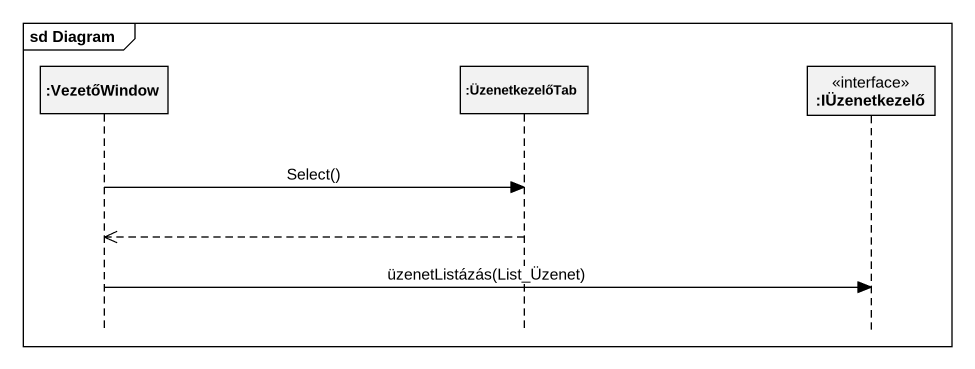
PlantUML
@startuml
mainframe sd Diagram
hide footbox
participant ":VezetőWindow" as VezetőWindow
participant ":ÜzenetkezelőTab" as ÜzenetkezelőTab
participant ":IÜzenetkezelő" as IÜzenetkezelő <<interface>>

VezetőWindow -> ÜzenetkezelőTab : Select()
ÜzenetkezelőTab -->> VezetőWindow
VezetőWindow -> IÜzenetkezelő : üzenetListázás(List_Üzenet)
@enduml
